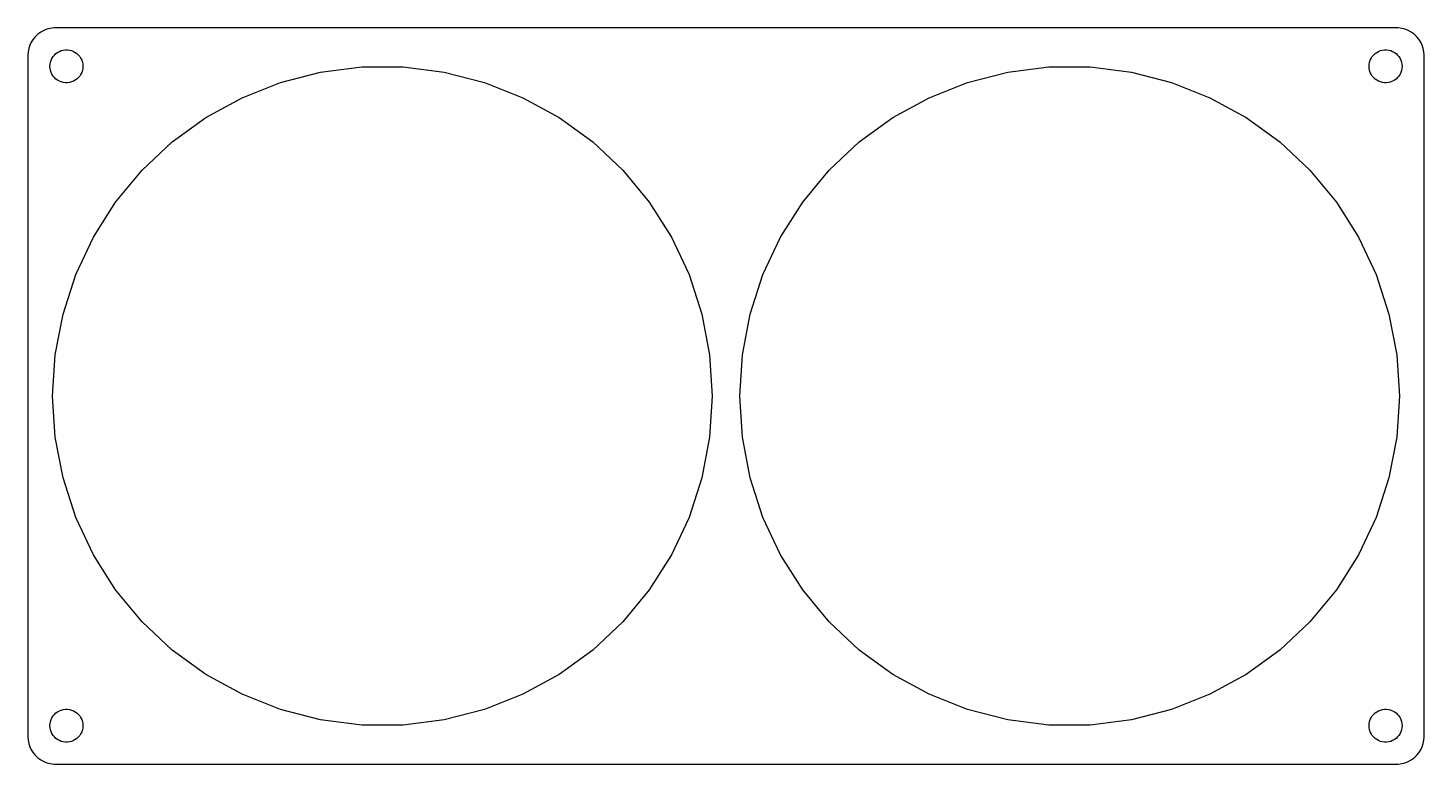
# Model space of a CAD drawing. Header units: metres. Extents: x -127 to 127, y -67 to 67.
import ezdxf

# ---------------------------------------------------------------- set-up
doc = ezdxf.new("R2010")
doc.units = ezdxf.units.M

msp = doc.modelspace()

# ---------------------------------------------------------------- linework, layer by layer
for p, q in [((-124.679, 66.2216), (-125.187, 65.8526)), ((-124.129, 66.5241), (-124.679, 66.2216)), ((-123.545, 66.7553), (-124.129, 66.5241)), ((-122.937, 66.9114), (-123.545, 66.7553)), ((-122.314, 66.9901), (-122.937, 66.9114)), ((122.314, 66.9901), (-122.314, 66.9901)), ((122.937, 66.9114), (122.314, 66.9901)), ((123.545, 66.7553), (122.937, 66.9114)), ((124.129, 66.5241), (123.545, 66.7553)), ((124.679, 66.2216), (124.129, 66.5241)), ((125.187, 65.8526), (124.679, 66.2216)), ((-126.649, 63.8406), (-126.843, 63.2434)), ((-126.382, 64.4088), (-126.649, 63.8406)), ((-126.045, 64.9389), (-126.382, 64.4088)), ((-125.645, 65.4227), (-126.045, 64.9389)), ((-125.187, 65.8526), (-125.645, 65.4227)), ((125.645, 65.4227), (125.187, 65.8526)), ((126.045, 64.9389), (125.645, 65.4227)), ((126.382, 64.4088), (126.045, 64.9389)), ((126.649, 63.8406), (126.382, 64.4088)), ((126.843, 63.2434), (126.649, 63.8406)), ((-126.961, 62.6267), (-127, 62)), ((-127, 62), (-127, -62)), ((-126.843, 63.2434), (-126.961, 62.6267)), ((-122.906, 60.7461), (-122.789, 61.1044)), ((-122.789, 61.1044), (-122.629, 61.4453)), ((-122.629, 61.4453), (-122.427, 61.7634)), ((-122.427, 61.7634), (-122.187, 62.0536)), ((-122.187, 62.0536), (-121.912, 62.3115)), ((-121.912, 62.3115), (-121.607, 62.533)), ((-121.607, 62.533), (-121.277, 62.7145)), ((-121.277, 62.7145), (-120.927, 62.8532)), ((-120.927, 62.8532), (-120.562, 62.9469)), ((-120.562, 62.9469), (-120.188, 62.9941)), ((-120.188, 62.9941), (-119.812, 62.9941)), ((-119.812, 62.9941), (-119.438, 62.9469)), ((-119.438, 62.9469), (-119.073, 62.8532)), ((-119.073, 62.8532), (-118.723, 62.7145)), ((-118.723, 62.7145), (-118.393, 62.533)), ((-118.393, 62.533), (-118.088, 62.3115)), ((-118.088, 62.3115), (-117.813, 62.0536)), ((-117.813, 62.0536), (-117.573, 61.7634)), ((-117.573, 61.7634), (-117.371, 61.4453)), ((-117.371, 61.4453), (-117.211, 61.1044)), ((-117.211, 61.1044), (-117.094, 60.7461)), ((117.094, 60.7461), (117.211, 61.1044)), ((117.211, 61.1044), (117.371, 61.4453)), ((117.371, 61.4453), (117.573, 61.7634)), ((117.573, 61.7634), (117.813, 62.0536)), ((117.813, 62.0536), (118.088, 62.3115)), ((118.088, 62.3115), (118.393, 62.533)), ((118.393, 62.533), (118.723, 62.7145)), ((118.723, 62.7145), (119.073, 62.8532)), ((119.073, 62.8532), (119.438, 62.9469)), ((119.438, 62.9469), (119.812, 62.9941)), ((119.812, 62.9941), (120.188, 62.9941)), ((120.188, 62.9941), (120.562, 62.9469)), ((120.562, 62.9469), (120.927, 62.8532)), ((120.927, 62.8532), (121.277, 62.7145)), ((121.277, 62.7145), (121.607, 62.533)), ((121.607, 62.533), (121.912, 62.3115)), ((121.912, 62.3115), (122.187, 62.0536)), ((122.187, 62.0536), (122.427, 61.7634)), ((122.427, 61.7634), (122.629, 61.4453)), ((122.629, 61.4453), (122.789, 61.1044)), ((122.789, 61.1044), (122.906, 60.7461)), ((126.961, 62.6267), (126.843, 63.2434)), ((127, 62), (126.961, 62.6267)), ((127, -62), (127, 62)), ((-123, 60), (-122.976, 60.376)), ((-122.976, 59.624), (-123, 60)), ((-122.976, 60.376), (-122.906, 60.7461)), ((-122.906, 59.2539), (-122.976, 59.624)), ((-122.789, 58.8956), (-122.906, 59.2539)), ((-122.629, 58.5547), (-122.789, 58.8956)), ((-122.427, 58.2366), (-122.629, 58.5547)), ((-117.371, 58.5547), (-117.573, 58.2366)), ((-117.211, 58.8956), (-117.371, 58.5547)), ((-117.094, 59.2539), (-117.211, 58.8956)), ((-117.094, 60.7461), (-117.024, 60.376)), ((-117.024, 59.624), (-117.094, 59.2539)), ((-117.024, 60.376), (-117, 60)), ((-117, 60), (-117.024, 59.624)), ((-81.041, 57.0634), (-73.7429, 58.9372)), ((-73.7429, 58.9372), (-66.2674, 59.8816)), ((-66.2674, 59.8816), (-58.7326, 59.8816)), ((-58.7326, 59.8816), (-51.2571, 58.9372)), ((-51.2571, 58.9372), (-43.959, 57.0634)), ((43.959, 57.0634), (51.2571, 58.9372)), ((51.2571, 58.9372), (58.7326, 59.8816)), ((58.7326, 59.8816), (66.2674, 59.8816)), ((66.2674, 59.8816), (73.7429, 58.9372)), ((73.7429, 58.9372), (81.041, 57.0634)), ((117, 60), (117.024, 60.376)), ((117.024, 59.624), (117, 60)), ((117.024, 60.376), (117.094, 60.7461)), ((117.094, 59.2539), (117.024, 59.624)), ((117.211, 58.8956), (117.094, 59.2539)), ((117.371, 58.5547), (117.211, 58.8956)), ((117.573, 58.2366), (117.371, 58.5547)), ((122.629, 58.5547), (122.427, 58.2366)), ((122.789, 58.8956), (122.629, 58.5547)), ((122.906, 59.2539), (122.789, 58.8956)), ((122.906, 60.7461), (122.976, 60.376)), ((122.976, 59.624), (122.906, 59.2539)), ((122.976, 60.376), (123, 60)), ((123, 60), (122.976, 59.624)), ((-122.187, 57.9464), (-122.427, 58.2366)), ((-121.912, 57.6885), (-122.187, 57.9464)), ((-121.607, 57.467), (-121.912, 57.6885)), ((-121.277, 57.2855), (-121.607, 57.467)), ((-120.927, 57.1468), (-121.277, 57.2855)), ((-120.562, 57.0531), (-120.927, 57.1468)), ((-120.188, 57.0059), (-120.562, 57.0531)), ((-119.812, 57.0059), (-120.188, 57.0059)), ((-119.438, 57.0531), (-119.812, 57.0059)), ((-119.073, 57.1468), (-119.438, 57.0531)), ((-118.723, 57.2855), (-119.073, 57.1468)), ((-118.393, 57.467), (-118.723, 57.2855)), ((-118.088, 57.6885), (-118.393, 57.467)), ((-117.813, 57.9464), (-118.088, 57.6885)), ((-117.573, 58.2366), (-117.813, 57.9464)), ((-88.0468, 54.2896), (-81.041, 57.0634)), ((-43.959, 57.0634), (-36.9532, 54.2896)), ((36.9532, 54.2896), (43.959, 57.0634)), ((81.041, 57.0634), (88.0468, 54.2896)), ((117.813, 57.9464), (117.573, 58.2366)), ((118.088, 57.6885), (117.813, 57.9464)), ((118.393, 57.467), (118.088, 57.6885)), ((118.723, 57.2855), (118.393, 57.467)), ((119.073, 57.1468), (118.723, 57.2855)), ((119.438, 57.0531), (119.073, 57.1468)), ((119.812, 57.0059), (119.438, 57.0531)), ((120.188, 57.0059), (119.812, 57.0059)), ((120.562, 57.0531), (120.188, 57.0059)), ((120.927, 57.1468), (120.562, 57.0531)), ((121.277, 57.2855), (120.927, 57.1468)), ((121.607, 57.467), (121.277, 57.2855)), ((121.912, 57.6885), (121.607, 57.467)), ((122.187, 57.9464), (121.912, 57.6885)), ((122.427, 58.2366), (122.187, 57.9464)), ((-94.6496, 50.6597), (-88.0468, 54.2896)), ((-36.9532, 54.2896), (-30.3504, 50.6597)), ((30.3504, 50.6597), (36.9532, 54.2896)), ((88.0468, 54.2896), (94.6496, 50.6597)), ((-100.745, 46.2308), (-94.6496, 50.6597)), ((-30.3504, 50.6597), (-24.2545, 46.2308)), ((24.2545, 46.2308), (30.3504, 50.6597)), ((94.6496, 50.6597), (100.745, 46.2308)), ((-106.238, 41.0728), (-100.745, 46.2308)), ((-24.2545, 46.2308), (-18.7619, 41.0728)), ((18.7619, 41.0728), (24.2545, 46.2308)), ((100.745, 46.2308), (106.238, 41.0728)), ((-111.041, 35.2671), (-106.238, 41.0728)), ((-18.7619, 41.0728), (-13.959, 35.2671)), ((13.959, 35.2671), (18.7619, 41.0728)), ((106.238, 41.0728), (111.041, 35.2671)), ((-115.078, 28.9052), (-111.041, 35.2671)), ((-13.959, 35.2671), (-9.92159, 28.9052)), ((9.92159, 28.9052), (13.959, 35.2671)), ((111.041, 35.2671), (115.078, 28.9052)), ((-118.287, 22.0875), (-115.078, 28.9052)), ((-9.92159, 28.9052), (-6.71341, 22.0875)), ((6.71341, 22.0875), (9.92159, 28.9052)), ((115.078, 28.9052), (118.287, 22.0875)), ((-120.615, 14.9214), (-118.287, 22.0875)), ((-6.71341, 22.0875), (-4.38501, 14.9214)), ((4.38501, 14.9214), (6.71341, 22.0875)), ((118.287, 22.0875), (120.615, 14.9214)), ((-122.027, 7.51999), (-120.615, 14.9214)), ((-4.38501, 14.9214), (-2.97311, 7.51999)), ((2.97311, 7.51999), (4.38501, 14.9214)), ((120.615, 14.9214), (122.027, 7.51999)), ((-122.5, 0), (-122.027, 7.51999)), ((-2.97311, 7.51999), (-2.5, 0)), ((2.5, 0), (2.97311, 7.51999)), ((122.027, 7.51999), (122.5, 0)), ((-122.027, -7.51999), (-122.5, 0)), ((-2.5, 0), (-2.97311, -7.51999)), ((2.97311, -7.51999), (2.5, 0)), ((122.5, 0), (122.027, -7.51999)), ((-120.615, -14.9214), (-122.027, -7.51999)), ((-2.97311, -7.51999), (-4.38501, -14.9214)), ((4.38501, -14.9214), (2.97311, -7.51999)), ((122.027, -7.51999), (120.615, -14.9214)), ((-118.287, -22.0875), (-120.615, -14.9214)), ((-4.38501, -14.9214), (-6.71341, -22.0875)), ((6.71341, -22.0875), (4.38501, -14.9214)), ((120.615, -14.9214), (118.287, -22.0875)), ((-115.078, -28.9052), (-118.287, -22.0875)), ((-6.71341, -22.0875), (-9.92159, -28.9052)), ((9.92159, -28.9052), (6.71341, -22.0875)), ((118.287, -22.0875), (115.078, -28.9052)), ((-111.041, -35.2671), (-115.078, -28.9052)), ((-9.92159, -28.9052), (-13.959, -35.2671)), ((13.959, -35.2671), (9.92159, -28.9052)), ((115.078, -28.9052), (111.041, -35.2671)), ((-106.238, -41.0728), (-111.041, -35.2671)), ((-13.959, -35.2671), (-18.7619, -41.0728)), ((18.7619, -41.0728), (13.959, -35.2671)), ((111.041, -35.2671), (106.238, -41.0728)), ((-100.745, -46.2308), (-106.238, -41.0728)), ((-18.7619, -41.0728), (-24.2545, -46.2308)), ((24.2545, -46.2308), (18.7619, -41.0728)), ((106.238, -41.0728), (100.745, -46.2308)), ((-94.6496, -50.6597), (-100.745, -46.2308)), ((-24.2545, -46.2308), (-30.3504, -50.6597)), ((30.3504, -50.6597), (24.2545, -46.2308)), ((100.745, -46.2308), (94.6496, -50.6597)), ((-88.0468, -54.2896), (-94.6496, -50.6597)), ((-30.3504, -50.6597), (-36.9532, -54.2896)), ((36.9532, -54.2896), (30.3504, -50.6597)), ((94.6496, -50.6597), (88.0468, -54.2896)), ((-81.041, -57.0634), (-88.0468, -54.2896)), ((-36.9532, -54.2896), (-43.959, -57.0634)), ((43.959, -57.0634), (36.9532, -54.2896)), ((88.0468, -54.2896), (81.041, -57.0634)), ((-122.629, -58.5547), (-122.427, -58.2366)), ((-122.427, -58.2366), (-122.187, -57.9464)), ((-122.187, -57.9464), (-121.912, -57.6885)), ((-121.912, -57.6885), (-121.607, -57.467)), ((-121.607, -57.467), (-121.277, -57.2855)), ((-121.277, -57.2855), (-120.927, -57.1468)), ((-120.927, -57.1468), (-120.562, -57.0531)), ((-120.562, -57.0531), (-120.188, -57.0059)), ((-120.188, -57.0059), (-119.812, -57.0059)), ((-119.812, -57.0059), (-119.438, -57.0531)), ((-119.438, -57.0531), (-119.073, -57.1468)), ((-119.073, -57.1468), (-118.723, -57.2855)), ((-118.723, -57.2855), (-118.393, -57.467)), ((-118.393, -57.467), (-118.088, -57.6885)), ((-118.088, -57.6885), (-117.813, -57.9464)), ((-117.813, -57.9464), (-117.573, -58.2366)), ((-117.573, -58.2366), (-117.371, -58.5547)), ((-73.7429, -58.9372), (-81.041, -57.0634)), ((-43.959, -57.0634), (-51.2571, -58.9372)), ((51.2571, -58.9372), (43.959, -57.0634)), ((81.041, -57.0634), (73.7429, -58.9372)), ((117.371, -58.5547), (117.573, -58.2366)), ((117.573, -58.2366), (117.813, -57.9464)), ((117.813, -57.9464), (118.088, -57.6885)), ((118.088, -57.6885), (118.393, -57.467)), ((118.393, -57.467), (118.723, -57.2855)), ((118.723, -57.2855), (119.073, -57.1468)), ((119.073, -57.1468), (119.438, -57.0531)), ((119.438, -57.0531), (119.812, -57.0059)), ((119.812, -57.0059), (120.188, -57.0059)), ((120.188, -57.0059), (120.562, -57.0531)), ((120.562, -57.0531), (120.927, -57.1468)), ((120.927, -57.1468), (121.277, -57.2855)), ((121.277, -57.2855), (121.607, -57.467)), ((121.607, -57.467), (121.912, -57.6885)), ((121.912, -57.6885), (122.187, -57.9464)), ((122.187, -57.9464), (122.427, -58.2366)), ((122.427, -58.2366), (122.629, -58.5547)), ((-123, -60), (-122.976, -59.624)), ((-122.976, -60.376), (-123, -60)), ((-122.976, -59.624), (-122.906, -59.2539)), ((-122.906, -60.7461), (-122.976, -60.376)), ((-122.906, -59.2539), (-122.789, -58.8956)), ((-122.789, -61.1044), (-122.906, -60.7461)), ((-122.789, -58.8956), (-122.629, -58.5547)), ((-117.371, -58.5547), (-117.211, -58.8956)), ((-117.211, -58.8956), (-117.094, -59.2539)), ((-117.094, -60.7461), (-117.211, -61.1044)), ((-117.094, -59.2539), (-117.024, -59.624)), ((-117.024, -60.376), (-117.094, -60.7461)), ((-117.024, -59.624), (-117, -60)), ((-117, -60), (-117.024, -60.376)), ((-66.2674, -59.8816), (-73.7429, -58.9372)), ((-58.7326, -59.8816), (-66.2674, -59.8816)), ((-51.2571, -58.9372), (-58.7326, -59.8816)), ((58.7326, -59.8816), (51.2571, -58.9372)), ((66.2674, -59.8816), (58.7326, -59.8816)), ((73.7429, -58.9372), (66.2674, -59.8816)), ((117, -60), (117.024, -59.624)), ((117.024, -60.376), (117, -60)), ((117.024, -59.624), (117.094, -59.2539)), ((117.094, -60.7461), (117.024, -60.376)), ((117.094, -59.2539), (117.211, -58.8956)), ((117.211, -61.1044), (117.094, -60.7461)), ((117.211, -58.8956), (117.371, -58.5547)), ((122.629, -58.5547), (122.789, -58.8956)), ((122.789, -58.8956), (122.906, -59.2539)), ((122.906, -60.7461), (122.789, -61.1044)), ((122.906, -59.2539), (122.976, -59.624)), ((122.976, -60.376), (122.906, -60.7461)), ((122.976, -59.624), (123, -60)), ((123, -60), (122.976, -60.376)), ((-127, -62), (-126.961, -62.6267)), ((-126.961, -62.6267), (-126.843, -63.2434)), ((-126.843, -63.2434), (-126.649, -63.8406)), ((-122.629, -61.4453), (-122.789, -61.1044)), ((-122.427, -61.7634), (-122.629, -61.4453)), ((-122.187, -62.0536), (-122.427, -61.7634)), ((-121.912, -62.3115), (-122.187, -62.0536)), ((-121.607, -62.533), (-121.912, -62.3115)), ((-121.277, -62.7145), (-121.607, -62.533)), ((-120.927, -62.8532), (-121.277, -62.7145)), ((-120.562, -62.9469), (-120.927, -62.8532)), ((-120.188, -62.9941), (-120.562, -62.9469)), ((-119.812, -62.9941), (-120.188, -62.9941)), ((-119.438, -62.9469), (-119.812, -62.9941)), ((-119.073, -62.8532), (-119.438, -62.9469)), ((-118.723, -62.7145), (-119.073, -62.8532)), ((-118.393, -62.533), (-118.723, -62.7145)), ((-118.088, -62.3115), (-118.393, -62.533)), ((-117.813, -62.0536), (-118.088, -62.3115)), ((-117.573, -61.7634), (-117.813, -62.0536)), ((-117.371, -61.4453), (-117.573, -61.7634)), ((-117.211, -61.1044), (-117.371, -61.4453)), ((117.371, -61.4453), (117.211, -61.1044)), ((117.573, -61.7634), (117.371, -61.4453)), ((117.813, -62.0536), (117.573, -61.7634)), ((118.088, -62.3115), (117.813, -62.0536)), ((118.393, -62.533), (118.088, -62.3115)), ((118.723, -62.7145), (118.393, -62.533)), ((119.073, -62.8532), (118.723, -62.7145)), ((119.438, -62.9469), (119.073, -62.8532)), ((119.812, -62.9941), (119.438, -62.9469)), ((120.188, -62.9941), (119.812, -62.9941)), ((120.562, -62.9469), (120.188, -62.9941)), ((120.927, -62.8532), (120.562, -62.9469)), ((121.277, -62.7145), (120.927, -62.8532)), ((121.607, -62.533), (121.277, -62.7145)), ((121.912, -62.3115), (121.607, -62.533)), ((122.187, -62.0536), (121.912, -62.3115)), ((122.427, -61.7634), (122.187, -62.0536)), ((122.629, -61.4453), (122.427, -61.7634)), ((122.789, -61.1044), (122.629, -61.4453)), ((126.649, -63.8406), (126.843, -63.2434)), ((126.843, -63.2434), (126.961, -62.6267)), ((126.961, -62.6267), (127, -62)), ((-126.649, -63.8406), (-126.382, -64.4088)), ((-126.382, -64.4088), (-126.045, -64.9389)), ((-126.045, -64.9389), (-125.645, -65.4227)), ((-125.645, -65.4227), (-125.187, -65.8526)), ((-125.187, -65.8526), (-124.679, -66.2216)), ((124.679, -66.2216), (125.187, -65.8526)), ((125.187, -65.8526), (125.645, -65.4227)), ((125.645, -65.4227), (126.045, -64.9389)), ((126.045, -64.9389), (126.382, -64.4088)), ((126.382, -64.4088), (126.649, -63.8406)), ((-124.679, -66.2216), (-124.129, -66.5241)), ((-124.129, -66.5241), (-123.545, -66.7553)), ((-123.545, -66.7553), (-122.937, -66.9114)), ((-122.937, -66.9114), (-122.314, -66.9901)), ((-122.314, -66.9901), (122.314, -66.9901)), ((122.314, -66.9901), (122.937, -66.9114)), ((122.937, -66.9114), (123.545, -66.7553)), ((123.545, -66.7553), (124.129, -66.5241)), ((124.129, -66.5241), (124.679, -66.2216))]:
    msp.add_line(p, q)

doc.saveas('drawing.dxf')
